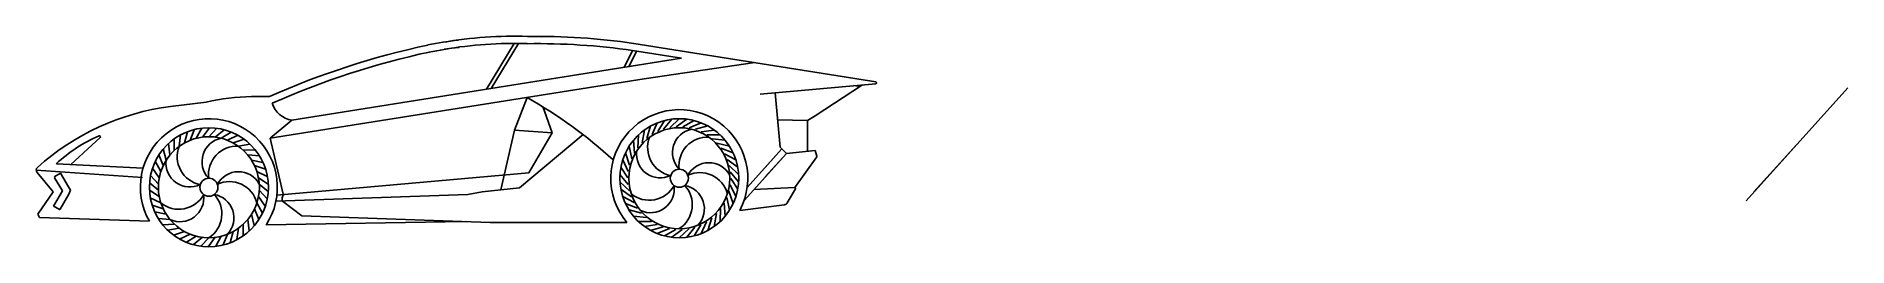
# Model space of a CAD drawing. Header units: millimetres. Extents: x 1692 to 11742, y -6167 to -5000.
import ezdxf

# ---------------------------------------------------------------- set-up
doc = ezdxf.new("R2010")
doc.units = ezdxf.units.MM

msp = doc.modelspace()

# ---------------------------------------------------------------- linework, layer by layer
for p, q in [((4418, -5002), (4498, -5004)), ((3110, -5465), (5272, -5122)), ((4191, -5294), (4344, -5040)), ((4217, -5290), (4367, -5040)), ((5001, -5079), (4954, -5173)), ((5022, -5083), (4979, -5169)), ((5000, -5079), (5272, -5122)), ((5007, -5040), (6350, -5253)), ((5065, -5236), (5678, -5146)), ((2991, -5565), (5065, -5236)), ((6350, -5263), (5708, -5322)), ((5819, -5615), (5791, -5314)), ((6013, -5441), (6276, -5269)), ((6228, -5274), (6261, -5279)), ((11742, -5287), (11178, -5912)), ((2437, -5390), (2635, -5365)), ((2886, -5334), (2986, -5334)), ((4346, -5520), (4416, -5339)), ((4555, -5535), (4502, -5390)), ((2547, -5576), (2571, -5516)), ((2580, -5565), (2611, -5509)), ((2615, -5559), (2653, -5507)), ((2650, -5557), (2694, -5510)), ((2685, -5559), (2735, -5518)), ((2991, -5565), (3110, -5465)), ((4270, -5852), (4346, -5520)), ((4346, -5520), (4555, -5535)), ((5066, -5520), (5053, -5591)), ((5101, -5497), (5080, -5566)), ((5138, -5480), (5109, -5545)), ((5178, -5467), (5140, -5528)), ((5218, -5459), (5173, -5515)), ((5260, -5457), (5208, -5507)), ((5301, -5459), (5243, -5502)), ((5342, -5467), (5279, -5503)), ((5381, -5480), (5315, -5507)), ((5419, -5497), (5349, -5516)), ((5454, -5520), (5382, -5530)), ((5971, -5468), (5805, -5464)), ((5972, -5466), (5970, -5468)), ((5972, -5466), (5970, -5468)), ((5972, -5466), (5970, -5468)), ((5971, -5468), (6013, -5441)), ((5971, -5638), (5971, -5468)), ((5972, -5520), (5971, -5521)), ((5972, -5520), (5971, -5521)), ((5972, -5520), (5971, -5521)), ((5972, -5520), (5971, -5521)), ((1885, -5711), (2047, -5561)), ((2413, -5687), (2397, -5624)), ((2434, -5658), (2426, -5594)), ((2458, -5632), (2458, -5568)), ((2485, -5610), (2493, -5546)), ((2515, -5591), (2531, -5529)), ((2719, -5565), (2774, -5531)), ((2753, -5576), (2811, -5549)), ((2785, -5591), (2846, -5571)), ((2814, -5610), (2878, -5598)), ((3063, -5876), (2991, -5565)), ((4374, -5841), (4727, -5545)), ((4426, -5757), (4555, -5535)), ((4555, -5535), (4555, -5535)), ((4981, -5610), (4996, -5680)), ((5006, -5576), (5011, -5648)), ((5034, -5546), (5030, -5618)), ((5486, -5546), (5414, -5547)), ((5514, -5576), (5443, -5568)), ((5538, -5610), (5468, -5593)), ((5558, -5646), (5491, -5621)), ((5829, -5625), (5636, -5838)), ((5829, -5625), (5737, -5727)), ((5829, -5625), (5737, -5727)), ((5854, -5650), (5819, -5615)), ((11457, -5602), (11222, -5863)), ((2285, -5732), (1804, -5707)), ((2383, -5750), (2352, -5693)), ((2396, -5717), (2373, -5657)), ((2841, -5632), (2906, -5629)), ((2866, -5658), (2930, -5662)), ((2886, -5687), (2950, -5699)), ((2903, -5717), (2965, -5737)), ((4936, -5725), (4975, -5785)), ((4946, -5685), (4977, -5749)), ((4961, -5646), (4984, -5714)), ((5574, -5685), (5510, -5651)), ((5584, -5725), (5525, -5683)), ((5589, -5766), (5536, -5717)), ((5854, -5650), (5619, -5911)), ((5854, -5650), (5619, -5911)), ((5854, -5650), (5737, -5780)), ((5854, -5650), (5737, -5780)), ((5854, -5650), (5737, -5780)), ((5854, -5650), (5737, -5780)), ((6013, -5633), (5854, -5650)), ((5900, -5838), (6023, -5669)), ((6023, -5664), (6013, -5633)), ((1692, -5742), (2281, -5783)), ((1787, -5863), (1697, -5755)), ((1794, -5785), (1838, -5856)), ((1796, -5778), (1826, -5759)), ((1826, -5759), (1872, -5835)), ((2370, -5854), (2321, -5813)), ((2370, -5819), (2326, -5772)), ((2375, -5784), (2337, -5732)), ((2916, -5750), (2974, -5778)), ((2925, -5784), (2979, -5819)), ((2929, -5819), (2979, -5860)), ((3027, -5880), (4426, -5757)), ((4930, -5766), (4977, -5821)), ((4930, -5807), (4984, -5856)), ((5589, -5807), (5542, -5752)), ((5574, -5889), (5542, -5824)), ((5584, -5848), (5545, -5788)), ((1701, -5986), (1787, -5863)), ((1838, -5856), (1788, -5942)), ((1873, -5876), (1825, -5958)), ((1872, -5835), (1883, -5853)), ((1883, -5853), (1873, -5876)), ((2375, -5889), (2320, -5854)), ((2383, -5923), (2325, -5895)), ((2916, -5923), (2947, -5980)), ((2925, -5889), (2963, -5941)), ((2929, -5854), (2973, -5901)), ((3022, -5915), (4087, -5878)), ((3165, -5995), (3058, -5914)), ((4087, -5878), (4166, -5863)), ((4166, -5863), (4374, -5841)), ((4936, -5848), (4994, -5890)), ((4946, -5889), (5009, -5922)), ((4961, -5927), (5028, -5953)), ((5514, -5997), (5509, -5925)), ((5538, -5963), (5524, -5893)), ((5558, -5927), (5535, -5859)), ((5899, -5838), (5674, -5850)), ((5859, -5924), (5904, -5846)), ((1710, -6004), (1701, -5986)), ((1710, -6004), (1701, -5986)), ((2320, -6025), (1710, -6004)), ((1788, -5942), (1819, -5959)), ((2396, -5956), (2335, -5936)), ((2413, -5987), (2350, -5974)), ((2434, -6015), (2370, -6011)), ((2866, -6015), (2873, -6079)), ((2886, -5987), (2902, -6049)), ((2903, -5956), (2927, -6016)), ((2967, -6046), (4072, -6027)), ((4210, -6032), (3165, -5995)), ((4981, -5963), (5051, -5980)), ((5006, -5997), (5077, -6005)), ((5034, -6027), (5106, -6026)), ((5381, -6093), (5411, -6028)), ((5419, -6076), (5440, -6007)), ((5454, -6054), (5466, -5983)), ((5486, -6027), (5489, -5955)), ((5596, -5965), (5844, -5934)), ((2458, -6041), (2394, -6045)), ((2485, -6063), (2422, -6075)), ((2515, -6082), (2453, -6102)), ((2547, -6097), (2488, -6124)), ((2580, -6108), (2525, -6142)), ((2615, -6114), (2565, -6155)), ((2650, -6117), (2605, -6164)), ((2685, -6114), (2647, -6167)), ((2719, -6108), (2688, -6164)), ((2753, -6097), (2729, -6157)), ((2785, -6082), (2768, -6145)), ((2814, -6063), (2806, -6127)), ((2841, -6041), (2841, -6105)), ((4969, -6032), (4210, -6032)), ((5066, -6054), (5137, -6044)), ((5101, -6076), (5170, -6057)), ((5138, -6093), (5205, -6066)), ((5178, -6106), (5240, -6071)), ((5218, -6114), (5276, -6071)), ((5260, -6117), (5312, -6067)), ((5301, -6114), (5346, -6058)), ((5342, -6106), (5380, -6045))]:
    msp.add_line(p, q)
for centre, radius in [((2650, -5837), 330), ((5260, -5787), 330), ((5260, -5787), 280), ((2650, -5837), 280), ((2650, -5837), 50), ((5260, -5787), 50)]:
    msp.add_circle(centre, radius)
for centre, radius, start, end in [((4354, -7592), 2590, 97.1193, 100.8807), ((4344, -7360), 2360, 88.2029, 99.6261), ((4473, -8691), 3690, 81.686, 90.8563), ((4821, -9487), 4540, 102.153, 113.847), ((4821, -9487), 4500, 102.153, 113.847), ((4354, -7592), 2550, 97.1193, 100.8807), ((4344, -7360), 2320, 88.2029, 99.6261), ((4473, -8691), 3650, 81.686, 90.8563), ((6349, -5258), 5, 275.2663, 81), ((2612, -6748), 1370, 97.3669, 131.8226), ((2910, -6554), 1220, 91.1279, 103.0046), ((3132, -5331), 136, 197.0918, 260.9017), ((3107, -7651), 2656, 47.7447, 60.4874), ((5260, -5787), 380, 332.0681, 220.1459), ((2650, -5837), 380, 326.5489, 209.7243), ((5354, -5645), 132, 100.9068, 224.146), ((2359, -6303), 815, 112.9512, 132.9635), ((2043, -5557), 5, 312.8616, 112.9512), ((2632, -5667), 158, 159.0014, 259.0097), ((2744, -5695), 132, 100.9068, 224.146), ((2806, -5767), 158, 87.0014, 187.0097), ((5242, -5617), 158, 159.0014, 259.0097), ((5416, -5717), 158, 87.0014, 187.0097), ((1712, -5742), 20, 131.8226, 220), ((2544, -5703), 132, 172.9068, 296.146), ((5154, -5653), 132, 172.9068, 296.146), ((5424, -5833), 132, 28.9068, 152.146), ((6019, -5666), 5, 324, 18), ((1799, -5782), 5, 121.7225, 211.7225), ((2814, -5883), 132, 28.9068, 152.146), ((2764, -5964), 158, 15.0014, 115.0097), ((5093, -5751), 158, 231.0014, 331.0097), ((5100, -5846), 132, 244.9068, 8.146), ((5174, -5934), 158, 303.0014, 43.0097), ((5267, -5957), 132, 316.9068, 80.146), ((5374, -5914), 158, 15.0014, 115.0097), ((2483, -5801), 158, 231.0014, 331.0097), ((2490, -5896), 132, 244.9068, 8.146), ((2564, -5984), 158, 303.0014, 43.0097), ((2657, -6007), 132, 316.9068, 80.146), ((3118, -5904), 61.2, 153.3234, 189.3113), ((5841, -5914), 20, 277, 330), ((5900, -5843), 5, 330, 93), ((1821, -5955), 5, 239.9979, 329.9979)]:
    msp.add_arc(centre, radius, start, end)

doc.saveas('drawing.dxf')
